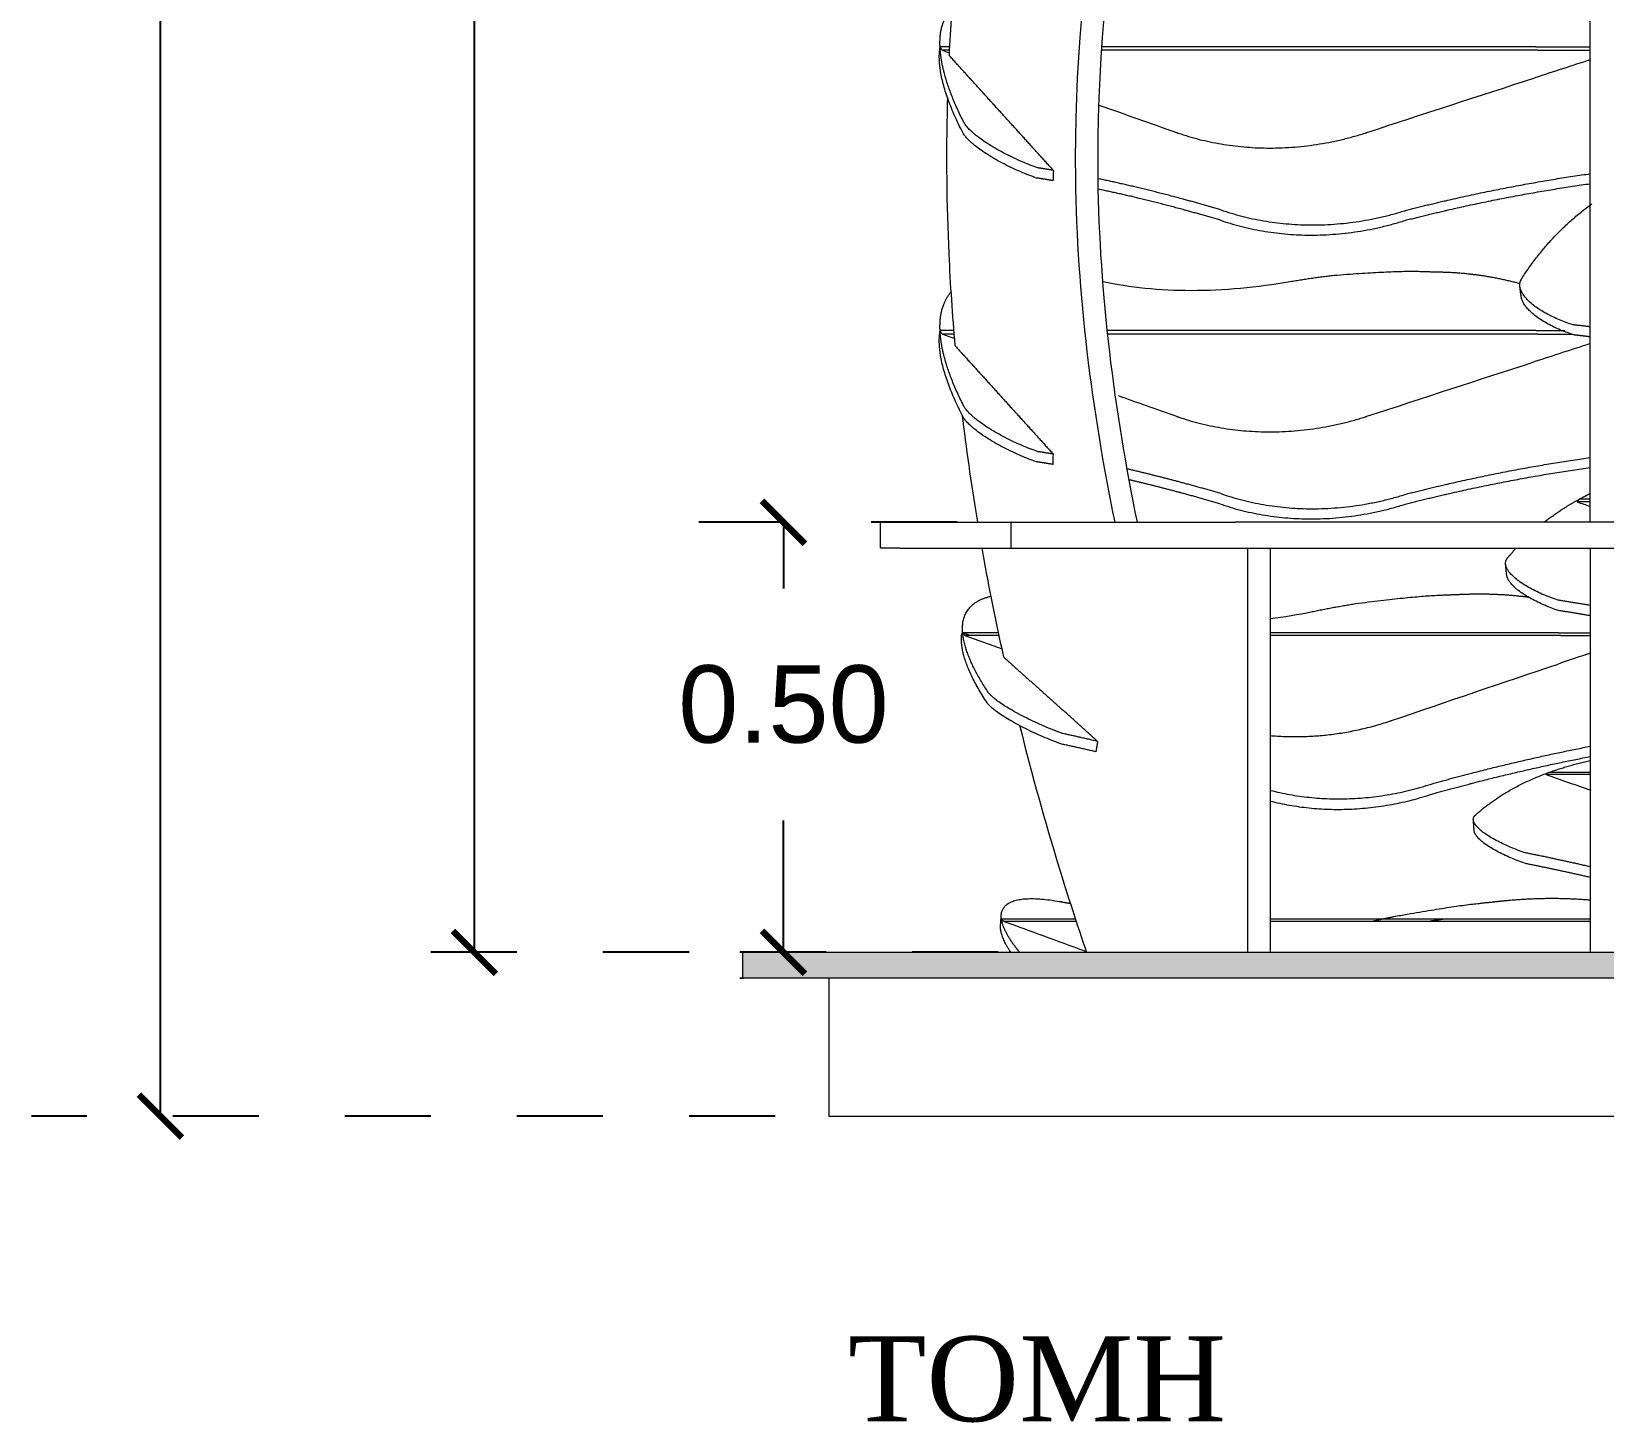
# Model space of a CAD drawing. Header units: metres. Extents: x -0.5 to 11.8, y -0.3 to 7.4.
# Drawn here: x 8.142 to 9.97, y -0.341 to 1.276 of the extents above; entities that cross this region are included whole.
import ezdxf

# ---------------------------------------------------------------- set-up
doc = ezdxf.new("R2010")
doc.units = ezdxf.units.M
doc.header["$MEASUREMENT"] = 0
doc.linetypes.add('HIDDEN', pattern=[9.525, 6.35, -3.175])
doc.layers.add('ΔΙΑΣΤΑΣΕΙΣ', color=60, linetype='Continuous')
doc.layers.add('ΣΧΕΔΙΑ', color=140, linetype='Continuous')
doc.styles.get("Standard").update_dxf_attribs({"font": 'swissel.ttf'})
doc.styles.add('style1', font='times.ttf')
doc.dimstyles.new('Copy of STANDARD_ACAD', dxfattribs={"dimtxt": 0.1, "dimasz": 0.1, "dimexe": 0.15, "dimexo": 0.0625, "dimgap": 0.09, "dimtad": 0, "dimtih": 1, "dimtoh": 1, "dimzin": 0, "dimdsep": 46, "dimtxsty": 'Standard', "dimblk": 'ARCHTICK', "dimcen": 0.09, "dimadec": 0, "dimazin": 0, "dimtfac": 1, "dimtofl": 0, "dimtmove": 0, "dimatfit": 3, "dimfxl": 1, "dimtolj": 1, "dimtzin": 0, "dimarcsym": 0})

# ---------------------------------------------------------------- blocks, each defined once
blk = doc.blocks.new('_ArchTick')
at = {"color": 0, "linetype": 'ByBlock', "const_width": 0.15}
blk.add_lwpolyline([(-0.5, -0.5), (0.5, 0.5)], dxfattribs=at)
blk = doc.blocks.new('*D8')
at = {"layer": 'Defpoints', "color": 0, "linetype": 'HIDDEN', "ltscale": 0.01, "transparency": 16777216}
for p in [(8.6571, 2.4056), (9.371, 2.4056), (8.9691, 0.2056)]:
    blk.add_point(p, dxfattribs=at)
at = {"layer": 'ΔΙΑΣΤΑΣΕΙΣ', "color": 0, "linetype": 'HIDDEN', "lineweight": -2, "ltscale": 0.01, "transparency": 16777216}
for p, q in [((9.3085, 2.4056), (8.5071, 2.4056)), ((8.9066, 0.2056), (8.5071, 0.2056))]:
    blk.add_line(p, q, dxfattribs=at)
at = {"layer": 'ΔΙΑΣΤΑΣΕΙΣ', "color": 0, "linetype": 'Continuous', "lineweight": -2, "ltscale": 0.01, "transparency": 16777216}
for p, q in [((8.6571, 2.4056), (8.6571, 1.5854)), ((8.6571, 0.2056), (8.6571, 1.3154))]:
    blk.add_line(p, q, dxfattribs=at)
at = {"layer": 'ΔΙΑΣΤΑΣΕΙΣ', "color": 0, "linetype": 'HIDDEN', "lineweight": -2, "ltscale": 0.01, "transparency": 16777216, "xscale": 0.05, "yscale": 0.05, "zscale": 0.05}
for p, rotation in [((8.6571, 2.4056), 90), ((8.6571, 0.2056), 270)]:
    blk.add_blockref('_ArchTick', p, dxfattribs=dict(at, rotation=rotation))
at = {"layer": 'ΔΙΑΣΤΑΣΕΙΣ', "color": 0, "linetype": 'HIDDEN', "lineweight": 5, "ltscale": 0.01, "transparency": 16777216, "insert": (8.6571, 1.4504), "char_height": 0.09, "attachment_point": 5}
blk.add_mtext('\\A1;2.20', dxfattribs=at)
blk = doc.blocks.new('*D9')
at = {"layer": 'Defpoints', "color": 0, "linetype": 'HIDDEN', "ltscale": 0.01, "transparency": 16777216}
for p in [(8.2922, 2.4056), (9.0061, 2.4056), (9.0691, 0.0151)]:
    blk.add_point(p, dxfattribs=at)
at = {"layer": 'ΔΙΑΣΤΑΣΕΙΣ', "color": 0, "linetype": 'HIDDEN', "lineweight": -2, "ltscale": 0.01, "transparency": 16777216}
for p, q in [((8.9436, 2.4056), (8.1422, 2.4056)), ((9.0066, 0.0151), (8.1422, 0.0151))]:
    blk.add_line(p, q, dxfattribs=at)
at = {"layer": 'ΔΙΑΣΤΑΣΕΙΣ', "color": 0, "linetype": 'Continuous', "lineweight": -2, "ltscale": 0.01, "transparency": 16777216}
for p, q in [((8.2922, 2.4056), (8.2922, 1.5854)), ((8.2922, 0.0151), (8.2922, 1.3154))]:
    blk.add_line(p, q, dxfattribs=at)
at = {"layer": 'ΔΙΑΣΤΑΣΕΙΣ', "color": 0, "linetype": 'HIDDEN', "lineweight": -2, "ltscale": 0.01, "transparency": 16777216, "xscale": 0.05, "yscale": 0.05, "zscale": 0.05}
for p, rotation in [((8.2922, 2.4056), 90), ((8.2922, 0.0151), 270)]:
    blk.add_blockref('_ArchTick', p, dxfattribs=dict(at, rotation=rotation))
at = {"layer": 'ΔΙΑΣΤΑΣΕΙΣ', "color": 0, "linetype": 'HIDDEN', "lineweight": 5, "ltscale": 0.01, "transparency": 16777216, "insert": (8.2922, 1.4504), "char_height": 0.09, "attachment_point": 5}
blk.add_mtext('\\A1;2.39', dxfattribs=at)
blk = doc.blocks.new('*D10')
at = {"layer": 'Defpoints', "color": 0, "linetype": 'HIDDEN', "ltscale": 0.01, "transparency": 16777216}
for p in [(9.0164, 0.7056), (9.2807, 0.7056), (9.3284, 0.2056)]:
    blk.add_point(p, dxfattribs=at)
at = {"layer": 'ΔΙΑΣΤΑΣΕΙΣ', "color": 0, "linetype": 'HIDDEN', "lineweight": -2, "ltscale": 0.01, "transparency": 16777216}
for p, q in [((9.2182, 0.7056), (8.8664, 0.7056)), ((9.2659, 0.2056), (8.8664, 0.2056))]:
    blk.add_line(p, q, dxfattribs=at)
at = {"layer": 'ΔΙΑΣΤΑΣΕΙΣ', "color": 0, "linetype": 'Continuous', "lineweight": -2, "ltscale": 0.01, "transparency": 16777216}
for p, q in [((9.0164, 0.7056), (9.0164, 0.6287)), ((9.0164, 0.2056), (9.0164, 0.3587))]:
    blk.add_line(p, q, dxfattribs=at)
at = {"layer": 'ΔΙΑΣΤΑΣΕΙΣ', "color": 0, "linetype": 'HIDDEN', "lineweight": -2, "ltscale": 0.01, "transparency": 16777216, "xscale": 0.05, "yscale": 0.05, "zscale": 0.05}
for p, rotation in [((9.0164, 0.7056), 90), ((9.0164, 0.2056), 270)]:
    blk.add_blockref('_ArchTick', p, dxfattribs=dict(at, rotation=rotation))
at = {"layer": 'ΔΙΑΣΤΑΣΕΙΣ', "color": 0, "linetype": 'HIDDEN', "lineweight": 5, "ltscale": 0.01, "transparency": 16777216, "insert": (9.0164, 0.4937), "char_height": 0.09, "attachment_point": 5}
blk.add_mtext('\\A1;0.50', dxfattribs=at)

msp = doc.modelspace()

# ---------------------------------------------------------------- hatches: boundary and pattern name
at = {"layer": 'ΣΧΕΔΙΑ', "lineweight": 0}
h = msp.add_hatch(color=256, dxfattribs=at)
h.dxf.hatch_style = 1
edge = h.paths.add_edge_path()
edge.add_spline(control_points=[(8.9713, 0.1756), (9.9691, 0.1756), (10.969, 0.1756)], knot_values=[0.102965, 0.102965, 0.102965, 2.098535, 2.098535, 2.098535], weights=[0.974054, 1, 1], degree=2, periodic=0)
edge.add_spline(control_points=[(10.969, 0.1756), (10.969, 0.1906), (10.969, 0.2056)], knot_values=[2.098535, 2.098535, 2.098535, 2.128535, 2.128535, 2.128535], weights=[1, 1, 1], degree=2, periodic=0)
edge.add_spline(control_points=[(10.969, 0.2056), (9.9691, 0.2056), (8.9713, 0.2056)], knot_values=[2.128535, 2.128535, 2.128535, 4.124104, 4.124104, 4.124104], weights=[1, 1, 1], degree=2, periodic=0)
edge.add_spline(control_points=[(8.9691, 0.2056), (8.9691, 0.1906), (8.9691, 0.1756)], knot_values=[0, 0, 0, 0.03, 0.03, 0.03], weights=[1, 1, 1], degree=2, periodic=0)
edge.add_spline(control_points=[(8.9691, 0.1756), (8.9691, 0.1756), (8.9713, 0.1756)], knot_values=[0.03, 0.03, 0.03, 0.102965, 0.102965, 0.102965], weights=[1, 0.986395, 0.974054], degree=2, periodic=0)

# ---------------------------------------------------------------- linework, layer by layer
for points, degree, knots in [([(9.4018, 0.7056), (9.375, 0.8357), (9.2948, 1.4715), (9.5523, 2.1011), (9.7561, 2.4056)], 3, [4.063831, 4.063831, 4.063831, 4.063831, 4.475671, 6.002105, 6.002105, 6.002105, 6.002105]), ([(9.4278, 0.7056), (9.401, 0.8357), (9.3208, 1.4715), (9.5783, 2.1011), (9.7821, 2.4056)], 3, [4.063831, 4.063831, 4.063831, 4.063831, 4.475671, 6.002105, 6.002105, 6.002105, 6.002105]), ([(9.9541, 0.7056), (9.9541, 0.8357), (9.9541, 1.4715), (9.9541, 2.1011), (9.9541, 2.4056)], 3, [4.063831, 4.063831, 4.063831, 4.063831, 4.475671, 6.002105, 6.002105, 6.002105, 6.002105]), ([(9.2332, 1.4986), (9.2258, 1.4474), (9.2161, 1.3645), (9.2104, 1.2802), (9.2089, 1.2485)], 3, [7.8835587, 7.8835587, 7.8835587, 7.8835587, 8.0434606, 8.1386963, 8.1386963, 8.1386963, 8.1386963]), ([(9.207, 1.1995), (9.2069, 1.1966), (9.2053, 1.136), (9.2063, 1.0392), (9.2126, 0.9463), (9.2157, 0.911)], 3, [8.1878564, 8.1878564, 8.1878564, 8.1878564, 8.196589, 8.3699722, 8.4775444, 8.4775444, 8.4775444, 8.4775444]), ([(9.6054, 0.9851), (9.5671, 0.9786), (9.5279, 0.9749), (9.4535, 0.9749), (9.4184, 0.9786), (9.3882, 0.9851)], 3, [0, 0, 0, 0, 0.500337, 0.500337, 1.000843, 1.000843, 1.000843, 1.000843]), ([(9.2241, 0.83), (9.2243, 0.828), (9.2294, 0.7861), (9.2354, 0.7446), (9.2418, 0.7056)], 3, [8.5602617, 8.5602617, 8.5602617, 8.5602617, 8.5665126, 8.6896865, 8.6896865, 8.6896865, 8.6896865]), ([(9.1521, 0.7056), (9.1686, 0.7056), (9.1851, 0.7056), (9.2329, 0.7056), (9.2807, 0.7056)], 2, [2.655139, 2.655139, 2.655139, 3, 3, 4, 4, 4]), ([(9.1521, 0.6756), (9.1686, 0.6756), (9.1851, 0.6756), (9.2329, 0.6756), (9.2807, 0.6756)], 2, [2.655139, 2.655139, 2.655139, 3, 3, 4, 4, 4]), ([(9.2469, 0.6756), (9.249, 0.6637), (9.2568, 0.6211), (9.2655, 0.5791), (9.2721, 0.5491)], 3, [8.7213948, 8.7213948, 8.7213948, 8.7213948, 8.7591508, 8.8576487, 8.8576487, 8.8576487, 8.8576487]), ([(9.291, 0.4692), (9.2911, 0.4685), (9.3051, 0.4125), (9.33, 0.3232), (9.3575, 0.2382), (9.3687, 0.2056)], 3, [8.9459477, 8.9459477, 8.9459477, 8.9459477, 8.9482661, 9.1337025, 9.2521752, 9.2521752, 9.2521752, 9.2521752])]:
    msp.add_open_spline(points, degree=degree, knots=knots, dxfattribs=at)
for points, weights in [([(9.1989, 1.2733), (9.2013, 1.2926), (9.2143, 1.3051)], [0.944807465866, 0.942251753702, 0.949817385044]), ([(9.1984, 1.2585), (9.1981, 1.2663), (9.1989, 1.2733)], [0.948023951173, 0.945740791312, 0.944807465866]), ([(9.2248, 1.1587), (9.1926, 1.2215), (9.1984, 1.2585)], [1, 0.950165026544, 0.944807476477]), ([(9.2262, 1.1704), (9.1999, 1.2219), (9.1984, 1.2585)], [1, 0.958846675095, 0.948023951173]), ([(9.3121, 1.1177), (9.242, 1.142), (9.2262, 1.1704)], [1, 0.707106781187, 1]), ([(9.3106, 1.1059), (9.2406, 1.1302), (9.2248, 1.1587)], [1, 0.707106781187, 1]), ([(9.4733, 1.1588), (9.4743, 1.1585), (9.4752, 1.1581)], [1, 0.999995272665, 1]), ([(9.4753, 1.1581), (9.5798, 1.1224), (9.6924, 1.1581)], [0.998890298943, 0.943630057768, 0.998883460554]), ([(9.6925, 1.1581), (9.6936, 1.1585), (9.6946, 1.1588)], [1, 0.999995212009, 1]), ([(9.3301, 1.1148), (9.321, 1.1164), (9.3121, 1.1177)], [0.99860325932, 0.999213115429, 1]), ([(9.3276, 1.1032), (9.319, 1.1047), (9.3106, 1.1059)], [0.998673699652, 0.999258184614, 1]), ([(9.3297, 1.1029), (9.3286, 1.1031), (9.3276, 1.1032)], [1, 0.999998837944, 1]), ([(9.5249, 1.0689), (9.6292, 1.0327), (9.7421, 1.0689)], [1, 0.942516937305, 1]), ([(9.874, 0.9879), (9.9061, 1.0394), (9.9562, 1.076)], [1, 0.958846675095, 0.948023951173]), ([(9.5235, 1.0571), (9.6277, 1.0209), (9.7407, 1.0571)], [1, 0.942516937305, 1]), ([(9.656, 0.9924), (9.6309, 0.9896), (9.6054, 0.9851)], [0.931709150307, 0.919797461204, 0.911534052656]), ([(9.8724, 0.9799), (9.8719, 0.9842), (9.874, 0.9879)], [0.916102075617, 0.949261503335, 1]), ([(9.1989, 0.9433), (9.2011, 0.9613), (9.211, 0.9734)], [0.944807465866, 0.942418364066, 0.948873972218]), ([(9.3878, 0.9852), (9.388, 0.9852), (9.3882, 0.9851)], [0.91171092636, 0.911622281557, 0.911534052656]), ([(9.9341, 0.9352), (9.8755, 0.9539), (9.8724, 0.9799)], [1, 0.757845277852, 0.916102075617]), ([(9.9355, 0.9234), (9.8769, 0.9421), (9.8739, 0.9681)], [1, 0.757845277851, 0.916102075617]), ([(9.1984, 0.9285), (9.1981, 0.9363), (9.1989, 0.9433)], [0.948023951173, 0.945740791312, 0.944807465866]), ([(9.9541, 0.9329), (9.9441, 0.9341), (9.9341, 0.9352)], [0.998823287615, 0.99935153058, 1]), ([(9.2245, 0.8293), (9.1926, 0.8917), (9.1984, 0.9285)], [0.999500149417, 0.950138097718, 0.944807476477]), ([(9.2262, 0.8404), (9.1999, 0.8919), (9.1984, 0.9285)], [1, 0.958846675095, 0.948023951173]), ([(9.9541, 0.9212), (9.9448, 0.9224), (9.9355, 0.9234)], [0.998897801062, 0.999396905509, 1]), ([(9.3106, 0.7759), (9.2406, 0.8002), (9.2248, 0.8287)], [1, 0.707106781187, 1]), ([(9.3121, 0.7877), (9.242, 0.812), (9.2262, 0.8404)], [1, 0.707106781187, 1]), ([(9.4733, 0.8288), (9.4743, 0.8285), (9.4752, 0.8281)], [1, 0.999995272665, 1]), ([(9.4753, 0.8281), (9.5798, 0.7924), (9.6924, 0.8281)], [0.998890298943, 0.943630057768, 0.998883460554]), ([(9.6925, 0.8281), (9.6936, 0.8285), (9.6946, 0.8288)], [1, 0.999995212009, 1]), ([(9.3301, 0.7848), (9.321, 0.7864), (9.3121, 0.7877)], [0.99860325932, 0.999213115429, 1]), ([(9.3276, 0.7732), (9.319, 0.7747), (9.3106, 0.7759)], [0.998673699652, 0.999258184614, 1]), ([(9.3297, 0.7729), (9.3286, 0.7731), (9.3276, 0.7732)], [1, 0.999998837944, 1]), ([(9.5249, 0.7389), (9.6292, 0.7027), (9.7421, 0.7389)], [1, 0.942516937305, 1]), ([(9.9008, 0.7058), (9.9196, 0.7206), (9.9415, 0.7325)], [0.962850144855, 0.95265740932, 0.948023951173]), ([(9.9415, 0.7325), (9.9478, 0.736), (9.9543, 0.7391)], [0.948023951173, 0.94670734019, 0.945839601504]), ([(9.5235, 0.7271), (9.6277, 0.6909), (9.7407, 0.7271)], [1, 0.942516937305, 1]), ([(9.1521, 0.7056), (9.1353, 0.7056), (9.129, 0.7056)], [1, 0.939297238545, 0.907171175602]), ([(9.2807, 0.7056), (9.405, 0.7056), (9.5419, 0.7056)], [1, 0.756628233984, 1]), ([(9.1521, 0.6756), (9.1353, 0.6756), (9.129, 0.6756)], [1, 0.939297238545, 0.907171175602]), ([(9.2807, 0.6756), (9.405, 0.6756), (9.5419, 0.6756)], [1, 0.756628233984, 1]), ([(9.8558, 0.6569), (9.8555, 0.6605), (9.8575, 0.6633)], [0.91826394838, 0.950901435158, 1]), ([(9.8575, 0.6633), (9.8626, 0.6696), (9.8681, 0.6757)], [1, 0.993501027147, 0.987758470115]), ([(9.9166, 0.6151), (9.8579, 0.6347), (9.8558, 0.6569)], [1, 0.756205346028, 0.91826394838]), ([(9.9177, 0.6029), (9.859, 0.6225), (9.857, 0.6447)], [1, 0.756205346028, 0.91826394838]), ([(9.2247, 0.5865), (9.2272, 0.6127), (9.2574, 0.6196)], [0.94517430051, 0.939471015116, 0.965904082384]), ([(9.6812, 0.6106), (9.6561, 0.6066), (9.6308, 0.6013)], [0.931709150307, 0.919797461204, 0.911534052656]), ([(9.9541, 0.6089), (9.9353, 0.6122), (9.9166, 0.6151)], [0.997986493521, 0.998780731779, 1]), ([(9.2247, 0.5772), (9.2243, 0.5821), (9.2247, 0.5865)], [0.948023951173, 0.946139203945, 0.94517430051]), ([(9.9541, 0.5969), (9.9359, 0.6001), (9.9177, 0.6029)], [0.998034554054, 0.998817327737, 1]), ([(9.2531, 0.4958), (9.2207, 0.5448), (9.2235, 0.574)], [1, 0.951680011257, 0.945174320186]), ([(9.2543, 0.508), (9.2269, 0.5494), (9.2247, 0.5772)], [1, 0.958846675095, 0.948023951173]), ([(9.3401, 0.4476), (9.2695, 0.4728), (9.2531, 0.4958)], [1, 0.707106781187, 1]), ([(9.3413, 0.4599), (9.2707, 0.4851), (9.2543, 0.508)], [1, 0.707106781187, 1]), ([(9.3816, 0.4508), (9.361, 0.4557), (9.3413, 0.4599)], [0.997392439757, 0.998266787733, 1]), ([(9.5821, 0.4576), (9.6521, 0.4515), (9.721, 0.4743)], [0.973114340058, 0.964098270852, 0.998883460554]), ([(9.7211, 0.4743), (9.7221, 0.4747), (9.7232, 0.475)], [1, 0.999995212009, 1]), ([(9.3795, 0.4388), (9.3594, 0.4436), (9.3401, 0.4476)], [0.997429612425, 0.998303254424, 1]), ([(9.9055, 0.4145), (9.9286, 0.423), (9.9543, 0.4285)], [0.948023951173, 0.943239989803, 0.944382322307]), ([(9.5824, 0.3939), (9.6761, 0.37), (9.7725, 0.4022)], [0.986739278769, 0.950164815833, 1]), ([(9.8202, 0.3647), (9.8542, 0.3958), (9.9055, 0.4145)], [1, 0.958846675095, 0.948023951173]), ([(9.5822, 0.3815), (9.6755, 0.3579), (9.7714, 0.39)], [0.986351523475, 0.950430662519, 1]), ([(9.8183, 0.3597), (9.8181, 0.3626), (9.8202, 0.3647)], [0.919881203634, 0.952110396073, 1]), ([(9.8782, 0.3214), (9.8196, 0.3416), (9.8183, 0.3597)], [1, 0.754996385113, 0.919881203634]), ([(9.879, 0.3088), (9.8204, 0.3291), (9.8192, 0.3472)], [1, 0.754996385113, 0.919881203634]), ([(9.9541, 0.305), (9.916, 0.3138), (9.8782, 0.3214)], [0.996805461395, 0.997532017042, 1]), ([(9.9541, 0.2927), (9.9164, 0.3013), (9.879, 0.3088)], [0.996821894417, 0.997559558761, 1]), ([(9.2698, 0.244), (9.2694, 0.2468), (9.2696, 0.2492)], [0.948023951173, 0.946437456674, 0.945502718113]), ([(9.2909, 0.2056), (9.272, 0.2289), (9.2698, 0.244)], [0.984942805415, 0.956711539277, 0.948023951173]), ([(9.7259, 0.2468), (9.7139, 0.2444), (9.7019, 0.2417)], [0.931709150307, 0.925959230879, 0.921059401724]), ([(9.7829, 0.244), (9.7759, 0.2429), (9.7682, 0.2417)], [0.971908654559, 0.968356821277, 0.964964493691]), ([(9.2807, 0.2056), (9.2679, 0.2246), (9.2687, 0.2367)], [0.970279150556, 0.950079300046, 0.945502746297])]:
    msp.add_rational_spline(points, weights, degree=2, dxfattribs=at)
for points, degree in [([(9.2094, 1.2585), (9.2039, 1.2585), (9.1984, 1.2585)], 2), ([(9.2008, 1.2545), (9.1996, 1.2565), (9.1984, 1.2585)], 2), ([(9.2092, 1.2545), (9.205, 1.2545), (9.2008, 1.2545)], 2), ([(9.2008, 1.2545), (9.2035, 1.2535), (9.2063, 1.2526), (9.209, 1.2516)], 3), ([(9.2695, 1.1817), (9.2392, 1.2151), (9.2089, 1.2485)], 2), ([(9.8934, 1.2545), (9.6399, 1.2545), (9.3864, 1.2545)], 2), ([(9.891, 1.2585), (9.6388, 1.2585), (9.3866, 1.2585)], 2), ([(9.9543, 1.2433), (9.9328, 1.2364), (9.9113, 1.2294), (9.8898, 1.2224)], 3), ([(9.891, 1.2585), (9.9227, 1.2585), (9.9544, 1.2585)], 2), ([(9.8934, 1.2545), (9.9238, 1.2545), (9.9543, 1.2545)], 2), ([(9.6946, 1.1588), (9.7596, 1.1802), (9.8247, 1.2013), (9.8898, 1.2224)], 3), ([(9.3831, 1.1907), (9.4132, 1.1801), (9.4433, 1.1695), (9.4733, 1.1588)], 3), ([(9.3301, 1.1148), (9.2998, 1.1483), (9.2695, 1.1817)], 2), ([(9.3301, 1.1148), (9.3299, 1.1109), (9.3298, 1.1069), (9.3297, 1.1029)], 3), ([(9.8739, 0.9681), (9.8731, 0.974), (9.8724, 0.9799)], 2), ([(9.2145, 0.9285), (9.2065, 0.9285), (9.1984, 0.9285)], 2), ([(9.2008, 0.9245), (9.1996, 0.9265), (9.1984, 0.9285)], 2), ([(9.2146, 0.9245), (9.2077, 0.9245), (9.2008, 0.9245)], 2), ([(9.2008, 0.9245), (9.2055, 0.9228), (9.2102, 0.9212), (9.215, 0.9195)], 3), ([(9.891, 0.9285), (9.642, 0.9285), (9.3931, 0.9285)], 2), ([(9.8934, 0.9245), (9.6436, 0.9245), (9.3937, 0.9245)], 2), ([(9.891, 0.9285), (9.9038, 0.9285), (9.9248, 0.9285)], 2), ([(9.8934, 0.9245), (9.9106, 0.9245), (9.9333, 0.9245)], 2), ([(9.2157, 0.911), (9.2443, 0.8795), (9.2729, 0.8479)], 2), ([(9.9542, 0.9133), (9.9327, 0.9063), (9.9112, 0.8994), (9.8898, 0.8924)], 3), ([(9.6946, 0.8288), (9.7596, 0.8502), (9.8247, 0.8713), (9.8898, 0.8924)], 3), ([(9.2729, 0.8479), (9.3015, 0.8164), (9.3301, 0.7848)], 2), ([(9.4053, 0.8529), (9.4258, 0.8457), (9.4496, 0.8373), (9.4733, 0.8288)], 3), ([(9.3297, 0.7729), (9.3298, 0.7769), (9.3299, 0.7809), (9.3301, 0.7848)], 3), ([(9.9391, 0.7293), (9.9403, 0.7309), (9.9415, 0.7325)], 2), ([(9.9543, 0.7325), (9.9479, 0.7325), (9.9415, 0.7325)], 2), ([(9.9545, 0.7293), (9.9468, 0.7293), (9.9391, 0.7293)], 2), ([(9.9391, 0.7293), (9.9441, 0.7276), (9.9491, 0.7259), (9.9541, 0.7242)], 3), ([(9.129, 0.6756), (9.129, 0.6906), (9.129, 0.7056)], 2), ([(9.2807, 0.7056), (9.2807, 0.6906), (9.2807, 0.6756)], 2), ([(9.5561, 0.2056), (9.5561, 0.4406), (9.5561, 0.6756)], 2), ([(9.5821, 0.6756), (9.5821, 0.4406), (9.5821, 0.2056)], 2), ([(9.9541, 0.6756), (9.9541, 0.4406), (9.9541, 0.2056)], 2), ([(9.857, 0.6447), (9.8564, 0.6508), (9.8558, 0.6569)], 2), ([(9.6308, 0.6013), (9.6147, 0.598), (9.5984, 0.5953), (9.5821, 0.5932)], 3), ([(9.2235, 0.574), (9.2237, 0.5757), (9.2247, 0.5772)], 2), ([(9.2661, 0.5772), (9.2454, 0.5772), (9.2247, 0.5772)], 2), ([(9.2336, 0.574), (9.2306, 0.5751), (9.2277, 0.5761), (9.2247, 0.5772)], 3), ([(9.2271, 0.574), (9.2259, 0.5756), (9.2247, 0.5772)], 2), ([(9.2667, 0.574), (9.2469, 0.574), (9.2271, 0.574)], 2), ([(9.2271, 0.574), (9.2416, 0.5688), (9.2561, 0.5636), (9.2706, 0.5584)], 3), ([(9.9173, 0.5772), (9.7498, 0.5772), (9.5823, 0.5772)], 2), ([(9.9198, 0.574), (9.7511, 0.574), (9.5825, 0.574)], 2), ([(9.9173, 0.5772), (9.9359, 0.5772), (9.9546, 0.5772)], 2), ([(9.9198, 0.574), (9.9369, 0.574), (9.9541, 0.574)], 2), ([(9.2721, 0.5491), (9.2995, 0.5245), (9.3269, 0.5)], 2), ([(9.9544, 0.5535), (9.9419, 0.5493), (9.9294, 0.545), (9.9169, 0.5408)], 3), ([(9.7232, 0.475), (9.7877, 0.4972), (9.8523, 0.519), (9.9169, 0.5408)], 3), ([(9.3816, 0.4508), (9.3542, 0.4754), (9.3269, 0.5)], 2), ([(9.3816, 0.4508), (9.3805, 0.4448), (9.3795, 0.4388)], 2), ([(9.903, 0.4122), (9.9042, 0.4134), (9.9055, 0.4145)], 2), ([(9.9545, 0.4122), (9.9287, 0.4122), (9.903, 0.4122)], 2), ([(9.903, 0.4122), (9.9202, 0.4062), (9.9374, 0.4002), (9.9547, 0.3941)], 3), ([(9.9545, 0.4145), (9.93, 0.4145), (9.9055, 0.4145)], 2), ([(9.8192, 0.3472), (9.8188, 0.3535), (9.8183, 0.3597)], 2), ([(9.2687, 0.2367), (9.2692, 0.243), (9.2696, 0.2492)], 2), ([(9.3559, 0.244), (9.3131, 0.244), (9.2698, 0.244)], 2), ([(9.2724, 0.2416), (9.2714, 0.2425), (9.2698, 0.244)], 2), ([(9.3566, 0.2416), (9.3145, 0.2416), (9.2724, 0.2416)], 2), ([(9.2724, 0.2416), (9.3034, 0.2303), (9.3345, 0.2189), (9.3656, 0.2076)], 3), ([(9.9541, 0.244), (9.7683, 0.244), (9.5824, 0.244)], 2), ([(9.9542, 0.2416), (9.7683, 0.2416), (9.5824, 0.2416)], 2), ([(9.3656, 0.2076), (9.3665, 0.2073), (9.3674, 0.2069), (9.3683, 0.2066)], 3), ([(9.0691, 0.1756), (9.0691, 0.0954), (9.0691, 0.0151)], 2), ([(9.0691, 0.0151), (9.9191, 0.0151), (10.7691, 0.0151)], 2)]:
    msp.add_open_spline(points, degree=degree, dxfattribs=at)
for points, weights, knots in [([(9.5249, 1.0689), (9.5042, 1.075), (9.4839, 1.0805), (9.4314, 1.0948), (9.3826, 1.105)], [1, 0.999659318534, 1, 0.996004812038, 0.996573096927], [2.7549118, 2.7549118, 2.7549118, 2.8346643, 2.8346643, 3.0411756, 3.0411756, 3.0411756]), ([(9.7407, 1.0571), (9.7647, 1.0632), (9.7888, 1.0687), (9.8716, 1.0877), (9.9541, 1.0993)], [1, 0.999659318534, 1, 0.99471180247, 0.997418934622], [2.7549118, 2.7549118, 2.7549118, 2.8346643, 2.8346643, 3.1080113, 3.1080113, 3.1080113]), ([(9.7421, 1.0689), (9.7661, 1.075), (9.7902, 1.0805), (9.8724, 1.0993), (9.9541, 1.1109)], [1, 0.999659318534, 1, 0.994758119641, 0.997372126629], [2.7549118, 2.7549118, 2.7549118, 2.8346643, 2.8346643, 3.1056172, 3.1056172, 3.1056172]), ([(9.5235, 1.0571), (9.5027, 1.0632), (9.4825, 1.0687), (9.4305, 1.0829), (9.3823, 1.0929)], [1, 0.999659318534, 1, 0.996052437601, 0.996560196671], [2.7549118, 2.7549118, 2.7549118, 2.8346643, 2.8346643, 3.0387139, 3.0387139, 3.0387139]), ([(9.8726, 0.9829), (9.8283, 0.9951), (9.7812, 0.9963), (9.7686, 0.9966), (9.756, 0.997), (9.723, 0.9978), (9.656, 0.9924)], [0.956377880293, 0.970279202477, 1, 1, 1, 0.970376548073, 0.948940508878], [3.6720542, 3.6720542, 3.6720542, 3.7990306, 3.7990306, 3.8560209, 3.8560209, 3.9482049, 3.9482049, 3.9482049]), ([(9.5249, 0.7389), (9.5042, 0.745), (9.4839, 0.7505), (9.4494, 0.7599), (9.4164, 0.7675)], [1, 0.999659318534, 1, 0.997370810473, 0.996717975349], [2.7549118, 2.7549118, 2.7549118, 2.8346643, 2.8346643, 2.9705671, 2.9705671, 2.9705671]), ([(9.7407, 0.7271), (9.7647, 0.7332), (9.7888, 0.7387), (9.8716, 0.7577), (9.9541, 0.7693)], [1, 0.999659318534, 1, 0.99471180247, 0.997418934622], [2.7549118, 2.7549118, 2.7549118, 2.8346643, 2.8346643, 3.1080113, 3.1080113, 3.1080113]), ([(9.7421, 0.7389), (9.7661, 0.745), (9.7902, 0.7505), (9.8724, 0.7693), (9.9541, 0.7809)], [1, 0.999659318534, 1, 0.994758119641, 0.997372126629], [2.7549118, 2.7549118, 2.7549118, 2.8346643, 2.8346643, 3.1056172, 3.1056172, 3.1056172]), ([(9.5235, 0.7271), (9.5027, 0.7332), (9.4825, 0.7387), (9.4498, 0.7476), (9.4185, 0.7549)], [1, 0.999659318534, 1, 0.997512121044, 0.996793860106], [2.7549118, 2.7549118, 2.7549118, 2.8346643, 2.8346643, 2.9632628, 2.9632628, 2.9632628]), ([(10.4215, 0.7056), (10.2257, 0.7056), (9.9691, 0.7056), (9.7307, 0.7056), (9.5419, 0.7056)], [0.855019797386, 0.868207751814, 1, 0.876362705362, 0.85710598114], [3.165222, 3.165222, 3.165222, 4.08407, 4.08407, 4.946063, 4.946063, 4.946063]), ([(9.5419, 0.6756), (9.7307, 0.6756), (9.9691, 0.6756), (10.2257, 0.6756), (10.4215, 0.6756)], [0.857105981146, 0.876362705379, 1, 0.868207751814, 0.855019797386], [-4.946063, -4.946063, -4.946063, -4.08407, -4.08407, -3.165222, -3.165222, -3.165222]), ([(9.8832, 0.6182), (9.8455, 0.6232), (9.8063, 0.6216), (9.7936, 0.6211), (9.781, 0.6206), (9.7481, 0.6193), (9.6812, 0.6106)], [0.961289347976, 0.975086996521, 1, 1, 1, 0.970376548073, 0.948940508878], [3.6925945, 3.6925945, 3.6925945, 3.7990306, 3.7990306, 3.8560209, 3.8560209, 3.9482049, 3.9482049, 3.9482049]), ([(9.7725, 0.4022), (9.7964, 0.4088), (9.8204, 0.415), (9.8872, 0.4321), (9.9541, 0.4452)], [1, 0.999659318534, 1, 0.995704288806, 0.996684412426], [2.7549118, 2.7549118, 2.7549118, 2.8346643, 2.8346643, 3.0567097, 3.0567097, 3.0567097]), ([(9.7714, 0.39), (9.7952, 0.3966), (9.8192, 0.4028), (9.8867, 0.4201), (9.9541, 0.4332)], [1, 0.999659318534, 1, 0.995666712781, 0.99670196305], [2.7549118, 2.7549118, 2.7549118, 2.8346643, 2.8346643, 3.058652, 3.058652, 3.058652]), ([(9.2696, 0.2492), (9.2715, 0.276), (9.3362, 0.2649), (9.343, 0.2637), (9.3498, 0.2625)], [0.945502718113, 0.935510218354, 1, 1, 1], [3.5235103, 3.5235103, 3.5235103, 3.7990306, 3.7990306, 3.8493085, 3.8493085, 3.8493085]), ([(9.9547, 0.2661), (9.9044, 0.2705), (9.8507, 0.2649), (9.8381, 0.2636), (9.8254, 0.2622), (9.7926, 0.2588), (9.7259, 0.2468)], [0.952859107165, 0.966198932801, 1, 1, 1, 0.970376548073, 0.948940508878], [3.654622, 3.654622, 3.654622, 3.7990306, 3.7990306, 3.8560209, 3.8560209, 3.9482049, 3.9482049, 3.9482049]), ([(8.9691, 0.2056), (8.9691, 0.1906), (8.9691, 0.1756), (8.9691, 0.1756), (8.9713, 0.1756), (9.9691, 0.1756), (10.969, 0.1756), (10.969, 0.1906), (10.969, 0.2056), (9.9691, 0.2056), (8.9713, 0.2056), (8.9691, 0.2056), (8.9691, 0.2056)], [1, 1, 1, 0.986394807401, 0.974053565304, 1, 1, 1, 1, 1, 1, 0.9863948074, 1], [0, 0, 0, 0.03, 0.03, 0.102965, 0.102965, 2.098535, 2.098535, 2.128535, 2.128535, 4.124104, 4.124104, 4.19707, 4.19707, 4.19707])]:
    msp.add_rational_spline(points, weights, degree=2, knots=knots, dxfattribs=at)

# ---------------------------------------------------------------- texts
at = {"layer": 'ΔΙΑΣΤΑΣΕΙΣ', "style": 'style1'}
msp.add_text('TOMH', height=0.09881, dxfattribs=at).set_placement((9.0914, -0.3397))

# ---------------------------------------------------------------- dimensions: what is measured, and where the dimension line sits
at = {"layer": 'ΔΙΑΣΤΑΣΕΙΣ', "linetype": 'HIDDEN', "lineweight": 5, "ltscale": 0.01}
for base, p1, p2, picture, middle in [((8.2922, 2.4056), (9.0691, 0.0151), (9.0061, 2.4056), '*D9', (8.2922, 1.4504)), ((8.6571, 2.4056), (8.9691, 0.2056), (9.371, 2.4056), '*D8', (8.6571, 1.4504)), ((9.0164, 0.7056), (9.3284, 0.2056), (9.2807, 0.7056), '*D10', (9.0164, 0.4937))]:
    dim = msp.add_linear_dim(base=base, p1=p1, p2=p2, angle=90, dimstyle='Copy of STANDARD_ACAD', override={"dimtxt": 0.09, "dimasz": 0.05}, dxfattribs=at)
    dim.commit()
    dim.dimension.update_dxf_attribs({"geometry": picture, "text_midpoint": middle, "dimtype": 160})

doc.saveas('drawing.dxf')
